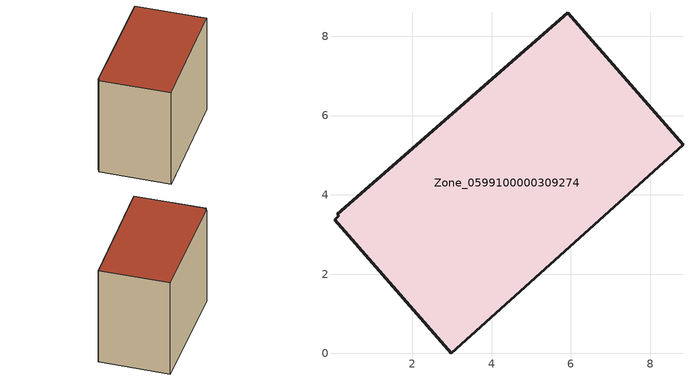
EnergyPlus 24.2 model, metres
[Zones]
Zone_0599100000309274
 floor ground (C_G): 8.83,5.26 2.98,0 0.04,3.38 0.15,3.47 0.11,3.52 5.92,8.6 z0
 wall outside (C_F): 8.83,5.26 5.92,8.6 0.11,3.52 0.15,3.47 0.04,3.38 2.98,0 8.83,5.26 z0:6.63
 roof outside (C_R): 2.98,0 8.83,5.26 5.92,8.6 0.11,3.52 0.15,3.47 0.04,3.38 z6.63
[BUILDING]
Pand.0599100000309274: North Axis=0; Terrain=City; Loads Convergence Tolerance Value=0.04; Temperature Convergence Tolerance Value=0.4; Solar Distribution=FullExterior; Maximum Number of Warmup Days=25; Minimum Number of Warmup Days=1
[Site:Location]
Rotterdam.The.Hague.AP_ZH_NLD Design_Conditions: Latitude=51.96; Longitude=4.45; Time Zone=1; Elevation=-4.5
[SITE:GROUNDTEMPERATURE:BUILDINGSURFACE]
18, 18, 18, 18, 18, 18, 18, 18, 18, 18, 18, 18
[MATERIAL] Thermal Absorptance=0.9; Solar Absorptance=0.7; Visible Absorptance=0.7
Name | Roughness | Thickness | Conductivity | Density | Specific Heat
G.TI.1946 | MediumSmooth | 0.15 | 1 | 540 | 1210
F.TI.1946 | Rough | 0.3 | 0.857143 | 1920 | 840
R.TI.1946 | MediumRough | 0.2 | 0.1 | 1500 | 1000
[CONSTRUCTION]
C_G: G.TI.1946
C_F: F.TI.1946
C_R: R.TI.1946
[ZONE]
Zone_0599100000309274: Type=1; Multiplier=1; Ceiling Height=Autocalculate; Volume=Autocalculate; Floor Area=autocalculate; Part of Total Floor Area=Yes
[ZONEINFILTRATION:DESIGNFLOWRATE]
Infil_Zone_0599100000309274: Zone or ZoneList or Space or SpaceList=Zone_0599100000309274; Schedule=AlwaysOn; Design Flow Rate Calculation Method=Flow/Area; Flow Rate per Floor Area=0.003; Constant Term Coefficient=1; Temperature Term Coefficient=0; Velocity Term Coefficient=0; Velocity Squared Term Coefficient=0
[HVACTEMPLATE:ZONE:IDEALLOADSAIRSYSTEM]
Zone_0599100000309274: Maximum Heating Supply Air Temperature=50; Minimum Cooling Supply Air Temperature=13; Maximum Heating Supply Air Humidity Ratio=0.0156; Minimum Cooling Supply Air Humidity Ratio=0.0077; Heating Limit=NoLimit; Cooling Limit=NoLimit; Dehumidification Control Type=ConstantSensibleHeatRatio; Cooling Sensible Heat Ratio=0.7; Dehumidification Setpoint=60; Humidification Control Type=None; Humidification Setpoint=30; Outdoor Air Method=None; Outdoor Air Flow Rate per Person=0.00944; Outdoor Air Flow Rate per Zone Floor Area=0; Outdoor Air Flow Rate per Zone=0; Demand Controlled Ventilation Type=None; Outdoor Air Economizer Type=NoEconomizer; Heat Recovery Type=None; Sensible Heat Recovery Effectiveness=0.7; Latent Heat Recovery Effectiveness=0.65
[ZONECONTROL:THERMOSTAT]
ThermostatControl_Zone_0599100000309274: Zone or ZoneList=Zone_0599100000309274; Control Type Schedule=DualSetpointControlType; Control 1=Thermostat_Zone_0599100000309274; Temperature Difference Between Cutout And Setpoint=0
[THERMOSTATSETPOINT:DUALSETPOINT]
Thermostat_Zone_0599100000309274: Heating Setpoint Temperature Schedule=HeatingSetpoint_Zone_0599100000309274; Cooling Setpoint Temperature Schedule=CoolingSetpoint_Zone_0599100000309274
[SCHEDULE:COMPACT]
HeatingSetpoint_Zone_0599100000309274: Through: 12/31, For: AllDays, Until: 24:00, 21
CoolingSetpoint_Zone_0599100000309274: Through: 12/31, For: AllDays, Until: 24:00, 24
DualSetpointControlType: Through: 12/31, For: AllDays, Until: 24:00, 4
AlwaysOn: Through: 12/31, For: AllDays, Until: 24:00, 1
